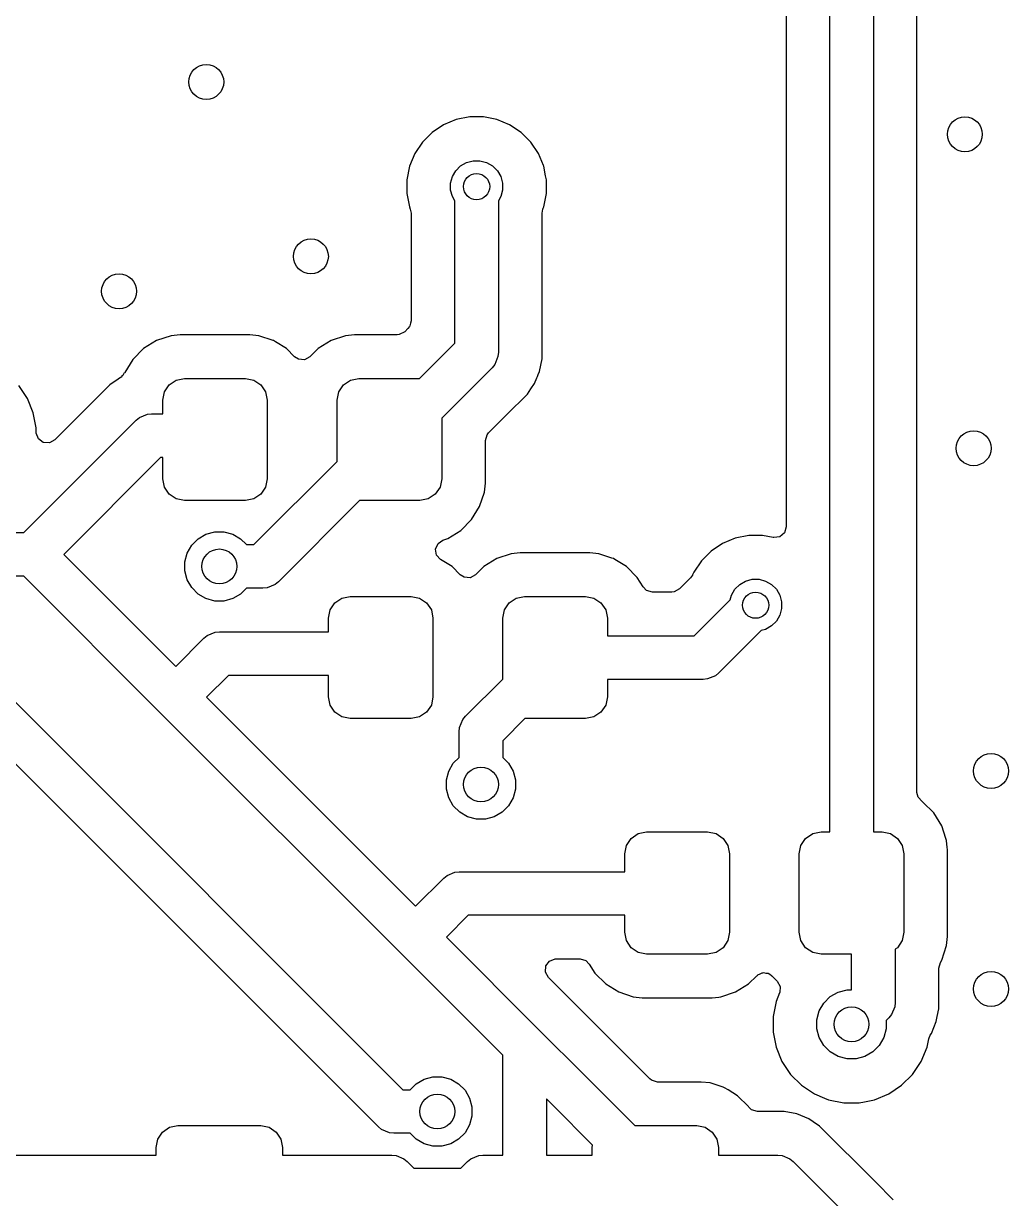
# Model space of a CAD drawing. Extents: x 2.03 to 8.88, y -5.74 to -2.97.
# Drawn here: x 2.677 to 3.122, y -4.067 to -3.537 of the extents above; entities that cross this region are included whole.
import ezdxf

# ---------------------------------------------------------------- set-up
doc = ezdxf.new("R2010")
doc.units = 0
doc.header["$MEASUREMENT"] = 0
doc.layers.add('BLACK', color=7, linetype='CONTINUOUS')

msp = doc.modelspace()

# ---------------------------------------------------------------- linework, layer by layer
at = {"layer": 'BLACK', "linetype": 'CONTINUOUS'}
for p, q in [((3.08073, -3.8837), (3.08073, -3.18607)), ((3.04134, -3.90157), (3.04134, -3.19305)), ((3.06102, -3.18898), (3.06102, -3.90157)), ((3.02163, -3.20602), (3.02163, -3.76387)), ((2.8727, -3.57993), (2.86696, -3.58231)), ((2.87879, -3.57872), (2.8727, -3.57993)), ((2.8727, -3.57993), (2.8727, -3.57993)), ((2.88499, -3.57872), (2.87879, -3.57872)), ((2.87879, -3.57872), (2.87879, -3.57872)), ((2.89108, -3.57993), (2.88499, -3.57872)), ((2.88499, -3.57872), (2.88499, -3.57872)), ((2.89682, -3.58231), (2.89108, -3.57993)), ((2.89108, -3.57993), (2.89108, -3.57993)), ((2.86696, -3.58231), (2.8618, -3.58576)), ((2.86696, -3.58231), (2.86696, -3.58231)), ((2.90198, -3.58576), (2.89682, -3.58231)), ((2.89682, -3.58231), (2.89682, -3.58231)), ((2.85741, -3.59015), (2.85396, -3.59531)), ((2.8618, -3.58576), (2.85741, -3.59015)), ((2.85741, -3.59015), (2.85741, -3.59015)), ((2.8618, -3.58576), (2.8618, -3.58576)), ((2.90637, -3.59015), (2.90198, -3.58576)), ((2.90198, -3.58576), (2.90198, -3.58576)), ((2.90982, -3.59531), (2.90637, -3.59015)), ((2.90637, -3.59015), (2.90637, -3.59015)), ((2.85396, -3.59531), (2.85159, -3.60104)), ((2.85396, -3.59531), (2.85396, -3.59531)), ((2.91208, -3.60076), (2.90982, -3.59531)), ((2.90982, -3.59531), (2.90982, -3.59531)), ((2.85159, -3.60104), (2.85037, -3.60713)), ((2.85159, -3.60104), (2.85159, -3.60104)), ((2.87252, -3.60305), (2.8747, -3.60087)), ((2.8747, -3.60087), (2.87737, -3.59932)), ((2.87737, -3.59932), (2.88035, -3.59853)), ((2.88035, -3.59853), (2.88343, -3.59853)), ((2.88343, -3.59853), (2.88641, -3.59932)), ((2.88641, -3.59932), (2.88908, -3.60087)), ((2.88908, -3.60087), (2.89126, -3.60305)), ((2.91219, -3.60104), (2.91208, -3.60076)), ((2.91304, -3.60531), (2.91219, -3.60104)), ((2.87018, -3.60869), (2.87098, -3.60572)), ((2.87098, -3.60572), (2.87252, -3.60305)), ((2.89126, -3.60305), (2.8928, -3.60572)), ((2.8928, -3.60572), (2.8936, -3.60869)), ((2.91341, -3.60713), (2.91304, -3.60531)), ((2.85037, -3.60713), (2.85037, -3.61334)), ((2.87018, -3.61178), (2.87018, -3.60869)), ((2.87098, -3.61476), (2.87018, -3.61178)), ((2.8936, -3.61178), (2.8928, -3.61476)), ((2.8936, -3.60869), (2.8936, -3.61178)), ((2.91341, -3.61334), (2.91341, -3.60713)), ((2.91341, -3.60713), (2.91341, -3.60713)), ((2.91341, -3.60713), (2.91341, -3.60713)), ((2.85037, -3.61334), (2.85159, -3.61943)), ((2.87205, -3.61661), (2.87098, -3.61476)), ((2.87205, -3.68096), (2.87205, -3.61661)), ((2.8928, -3.61476), (2.89173, -3.61661)), ((2.89173, -3.61661), (2.89173, -3.68504)), ((2.91219, -3.61943), (2.91341, -3.61334)), ((2.85159, -3.61943), (2.85159, -3.61943)), ((2.85159, -3.61943), (2.85197, -3.62036)), ((2.85197, -3.62036), (2.85234, -3.62223)), ((2.85234, -3.62223), (2.85234, -3.67078)), ((2.91144, -3.62223), (2.91181, -3.62036)), ((2.91144, -3.68213), (2.91144, -3.62223)), ((2.91181, -3.62036), (2.91195, -3.62002)), ((2.91195, -3.62002), (2.91219, -3.61943)), ((2.84943, -3.67572), (2.84701, -3.67703)), ((2.85091, -3.67423), (2.84943, -3.67572)), ((2.85157, -3.67342), (2.85091, -3.67423)), ((2.8516, -3.67332), (2.85157, -3.67342)), ((2.85175, -3.67312), (2.8516, -3.67332)), ((2.852, -3.67194), (2.85175, -3.67312)), ((2.85234, -3.67078), (2.852, -3.67194)), ((2.73743, -3.67973), (2.73155, -3.68336)), ((2.74398, -3.67756), (2.73743, -3.67973)), ((2.73743, -3.67973), (2.73743, -3.67973)), ((2.74803, -3.67715), (2.74398, -3.67756)), ((2.74398, -3.67756), (2.74398, -3.67756)), ((2.77953, -3.67715), (2.74803, -3.67715)), ((2.74803, -3.67715), (2.74803, -3.67715)), ((2.78357, -3.67756), (2.77953, -3.67715)), ((2.79007, -3.67971), (2.78357, -3.67756)), ((2.78357, -3.67756), (2.78357, -3.67756)), ((2.79013, -3.67973), (2.79007, -3.67971)), ((2.79105, -3.6803), (2.79013, -3.67973)), ((2.79013, -3.67973), (2.79013, -3.67973)), ((2.79601, -3.68336), (2.79105, -3.6803)), ((2.81617, -3.67973), (2.81029, -3.68336)), ((2.82272, -3.67756), (2.81617, -3.67973)), ((2.81617, -3.67973), (2.81617, -3.67973)), ((2.82677, -3.67715), (2.82272, -3.67756)), ((2.82272, -3.67756), (2.82272, -3.67756)), ((2.84598, -3.67715), (2.82677, -3.67715)), ((2.82677, -3.67715), (2.82677, -3.67715)), ((2.84701, -3.67703), (2.84598, -3.67715)), ((2.85616, -3.69685), (2.87205, -3.68096)), ((2.73155, -3.68336), (2.72666, -3.68824)), ((2.7997, -3.68705), (2.79601, -3.68336)), ((2.79601, -3.68336), (2.79601, -3.68336)), ((2.81029, -3.68336), (2.8066, -3.68705)), ((2.89173, -3.68504), (2.89154, -3.68696)), ((2.91144, -3.68795), (2.91144, -3.68213)), ((2.72666, -3.68824), (2.72304, -3.69412)), ((2.80144, -3.68817), (2.7997, -3.68705)), ((2.80419, -3.68836), (2.80144, -3.68817)), ((2.8066, -3.68705), (2.80419, -3.68836)), ((2.89007, -3.69051), (2.88885, -3.692)), ((2.89154, -3.68696), (2.89007, -3.69051)), ((2.89154, -3.68696), (2.89154, -3.68696)), ((2.9103, -3.69366), (2.91144, -3.68795)), ((2.72119, -3.69644), (2.72006, -3.69719)), ((2.72154, -3.69618), (2.72119, -3.69644)), ((2.72164, -3.69602), (2.72154, -3.69618)), ((2.72222, -3.69551), (2.72164, -3.69602)), ((2.72258, -3.69467), (2.72222, -3.69551)), ((2.72282, -3.69433), (2.72258, -3.69467)), ((2.72292, -3.69438), (2.72282, -3.69433)), ((2.72304, -3.69412), (2.72292, -3.69438)), ((2.74623, -3.6976), (2.75, -3.69685)), ((2.75, -3.69685), (2.77756, -3.69685)), ((2.77756, -3.69685), (2.78133, -3.6976)), ((2.82497, -3.6976), (2.82874, -3.69685)), ((2.82874, -3.69685), (2.85616, -3.69685)), ((2.88885, -3.692), (2.86614, -3.71471)), ((2.90807, -3.69904), (2.90908, -3.69661)), ((2.90908, -3.69661), (2.90938, -3.69589)), ((2.90938, -3.69589), (2.9097, -3.6951)), ((2.9097, -3.6951), (2.9103, -3.69366)), ((2.67906, -3.70584), (2.67518, -3.70004)), ((2.71632, -3.69969), (2.69142, -3.72458)), ((2.72006, -3.69719), (2.71632, -3.69969)), ((2.72006, -3.69719), (2.72006, -3.69719)), ((2.74091, -3.70293), (2.74304, -3.69973)), ((2.74304, -3.69973), (2.74623, -3.6976)), ((2.78133, -3.6976), (2.78452, -3.69973)), ((2.78452, -3.69973), (2.78665, -3.70293)), ((2.81965, -3.70293), (2.82178, -3.69973)), ((2.82178, -3.69973), (2.82497, -3.6976)), ((2.90484, -3.70387), (2.90637, -3.70159)), ((2.90637, -3.70159), (2.90807, -3.69904)), ((2.68173, -3.7123), (2.67906, -3.70584)), ((2.67906, -3.70584), (2.67906, -3.70584)), ((2.74016, -3.70669), (2.74091, -3.70293)), ((2.74016, -3.7128), (2.74016, -3.70669)), ((2.78665, -3.70293), (2.7874, -3.70669)), ((2.7874, -3.70669), (2.7874, -3.74213)), ((2.8189, -3.70669), (2.81965, -3.70293)), ((2.8189, -3.73431), (2.8189, -3.70669)), ((2.89538, -3.71333), (2.90484, -3.70387)), ((2.68309, -3.71915), (2.68173, -3.7123)), ((2.68173, -3.7123), (2.68173, -3.7123)), ((2.72969, -3.71445), (2.73324, -3.71298)), ((2.73324, -3.71298), (2.73516, -3.7128)), ((2.73324, -3.71298), (2.73324, -3.71298)), ((2.73516, -3.7128), (2.74016, -3.7128)), ((2.67748, -3.7664), (2.7282, -3.71568)), ((2.7282, -3.71568), (2.72969, -3.71445)), ((2.86614, -3.71471), (2.86614, -3.74213)), ((2.88728, -3.72144), (2.89538, -3.71333)), ((2.68309, -3.72113), (2.68309, -3.71915)), ((2.68309, -3.71915), (2.68309, -3.71915)), ((2.6831, -3.72148), (2.68309, -3.72113)), ((2.68406, -3.72406), (2.6831, -3.72148)), ((2.88585, -3.72489), (2.88662, -3.72225)), ((2.88662, -3.72225), (2.88728, -3.72144)), ((2.68627, -3.72571), (2.68406, -3.72406)), ((2.68901, -3.7259), (2.68627, -3.72571)), ((2.69142, -3.72458), (2.68901, -3.7259)), ((2.88585, -3.74409), (2.88585, -3.72489)), ((2.73923, -3.73248), (2.69547, -3.77624)), ((2.74016, -3.73248), (2.73923, -3.73248)), ((2.74016, -3.74213), (2.74016, -3.73248)), ((2.78136, -3.77185), (2.8189, -3.73431)), ((2.74091, -3.74589), (2.74016, -3.74213)), ((2.7874, -3.74213), (2.78665, -3.74589)), ((2.86614, -3.74213), (2.86539, -3.74589)), ((2.88543, -3.74814), (2.88585, -3.74409)), ((2.74304, -3.74909), (2.74091, -3.74589)), ((2.74623, -3.75122), (2.74304, -3.74909)), ((2.78452, -3.74909), (2.78133, -3.75122)), ((2.78665, -3.74589), (2.78452, -3.74909)), ((2.86326, -3.74909), (2.86007, -3.75122)), ((2.86539, -3.74589), (2.86326, -3.74909)), ((2.88326, -3.7547), (2.88543, -3.74814)), ((2.75, -3.75197), (2.74623, -3.75122)), ((2.77756, -3.75197), (2.75, -3.75197)), ((2.78133, -3.75122), (2.77756, -3.75197)), ((2.82908, -3.75197), (2.79239, -3.78865)), ((2.8563, -3.75197), (2.82908, -3.75197)), ((2.86007, -3.75122), (2.8563, -3.75197)), ((2.87963, -3.76058), (2.88326, -3.7547)), ((2.87475, -3.76546), (2.87963, -3.76058)), ((2.75972, -3.76714), (2.76369, -3.76608)), ((2.76369, -3.76608), (2.7678, -3.76608)), ((2.7678, -3.76608), (2.77177, -3.76714)), ((2.86887, -3.76909), (2.87475, -3.76546)), ((3.02163, -3.76387), (3.02086, -3.76651)), ((2.42205, -3.7664), (2.67748, -3.7664)), ((2.75325, -3.77211), (2.75616, -3.7692)), ((2.75616, -3.7692), (2.75972, -3.76714)), ((2.77177, -3.76714), (2.77533, -3.7692)), ((2.77533, -3.7692), (2.77799, -3.77185)), ((2.86337, -3.77384), (2.86447, -3.77132)), ((2.86447, -3.77132), (2.86668, -3.76981)), ((2.86668, -3.76981), (2.86887, -3.76909)), ((2.99295, -3.77128), (2.98778, -3.77473)), ((2.99868, -3.76891), (2.99295, -3.77128)), ((2.99295, -3.77128), (2.99295, -3.77128)), ((3.00477, -3.7677), (2.99868, -3.76891)), ((2.99868, -3.76891), (2.99868, -3.76891)), ((3.01098, -3.7677), (3.00477, -3.7677)), ((3.00477, -3.7677), (3.00477, -3.7677)), ((3.0158, -3.76866), (3.01098, -3.7677)), ((3.01098, -3.7677), (3.01098, -3.7677)), ((3.01606, -3.7687), (3.0158, -3.76866)), ((3.01878, -3.76831), (3.01606, -3.7687)), ((3.02086, -3.76651), (3.01878, -3.76831)), ((2.69547, -3.77624), (2.74606, -3.82683)), ((2.75013, -3.77964), (2.7512, -3.77567)), ((2.7512, -3.77567), (2.75325, -3.77211)), ((2.77799, -3.77185), (2.78136, -3.77185)), ((2.86382, -3.77656), (2.86337, -3.77384)), ((2.86566, -3.7786), (2.86382, -3.77656)), ((2.89753, -3.77598), (2.89097, -3.77816)), ((2.90157, -3.77557), (2.89753, -3.77598)), ((2.89753, -3.77598), (2.89753, -3.77598)), ((2.93307, -3.77557), (2.90157, -3.77557)), ((2.90157, -3.77557), (2.90157, -3.77557)), ((2.93712, -3.77598), (2.93307, -3.77557)), ((2.94289, -3.7779), (2.93712, -3.77598)), ((2.93712, -3.77598), (2.93712, -3.77598)), ((2.98778, -3.77473), (2.98339, -3.77912)), ((2.98778, -3.77473), (2.98778, -3.77473)), ((2.75013, -3.78375), (2.75013, -3.77964)), ((2.87081, -3.78178), (2.86566, -3.7786)), ((2.8745, -3.78547), (2.87081, -3.78178)), ((2.88509, -3.78178), (2.8814, -3.78547)), ((2.89097, -3.77816), (2.88509, -3.78178)), ((2.89097, -3.77816), (2.89097, -3.77816)), ((2.94367, -3.77816), (2.94289, -3.7779)), ((2.94436, -3.77858), (2.94367, -3.77816)), ((2.94367, -3.77816), (2.94367, -3.77816)), ((2.94955, -3.78178), (2.94436, -3.77858)), ((2.95444, -3.78667), (2.94955, -3.78178)), ((2.98339, -3.77912), (2.97995, -3.78428)), ((2.98339, -3.77912), (2.98339, -3.77912)), ((2.67748, -3.78608), (2.41797, -3.78608)), ((2.7391, -3.84771), (2.67748, -3.78608)), ((2.7512, -3.78772), (2.75013, -3.78375)), ((2.87625, -3.78659), (2.8745, -3.78547)), ((2.87899, -3.78679), (2.87625, -3.78659)), ((2.8814, -3.78547), (2.87899, -3.78679)), ((2.95709, -3.79097), (2.95444, -3.78667)), ((2.9785, -3.7868), (2.97344, -3.79186)), ((2.97933, -3.78569), (2.9785, -3.7868)), ((2.97938, -3.78549), (2.97933, -3.78569)), ((2.97956, -3.78522), (2.97938, -3.78549)), ((2.97995, -3.78428), (2.97956, -3.78522)), ((2.97995, -3.78428), (2.97995, -3.78428)), ((2.75325, -3.79128), (2.7512, -3.78772)), ((2.75616, -3.79419), (2.75325, -3.79128)), ((2.77799, -3.79154), (2.77533, -3.79419)), ((2.78543, -3.79154), (2.77799, -3.79154)), ((2.78735, -3.79135), (2.78543, -3.79154)), ((2.7909, -3.78988), (2.78735, -3.79135)), ((2.79239, -3.78865), (2.7909, -3.78988)), ((2.7909, -3.78988), (2.7909, -3.78988)), ((2.95861, -3.79251), (2.95709, -3.79097)), ((2.96125, -3.79329), (2.95861, -3.79251)), ((2.97344, -3.79186), (2.97103, -3.79318)), ((2.99696, -3.79469), (2.9985, -3.79202)), ((2.9985, -3.79202), (3.00068, -3.78984)), ((3.00068, -3.78984), (3.00335, -3.7883)), ((3.00335, -3.7883), (3.00633, -3.7875)), ((3.00633, -3.7875), (3.00942, -3.7875)), ((3.00942, -3.7875), (3.01239, -3.7883)), ((3.01239, -3.7883), (3.01506, -3.78984)), ((3.01506, -3.78984), (3.01724, -3.79202)), ((3.01724, -3.79202), (3.01879, -3.79469)), ((2.75972, -3.79624), (2.75616, -3.79419)), ((2.76369, -3.79731), (2.75972, -3.79624)), ((2.7678, -3.79731), (2.76369, -3.79731)), ((2.77177, -3.79624), (2.7678, -3.79731)), ((2.77533, -3.79419), (2.77177, -3.79624)), ((2.81784, -3.79816), (2.82104, -3.79602)), ((2.82104, -3.79602), (2.8248, -3.79528)), ((2.8248, -3.79528), (2.85236, -3.79528)), ((2.85236, -3.79528), (2.85613, -3.79602)), ((2.85613, -3.79602), (2.85932, -3.79816)), ((2.89658, -3.79816), (2.89978, -3.79602)), ((2.89978, -3.79602), (2.90354, -3.79528)), ((2.90354, -3.79528), (2.9311, -3.79528)), ((2.9311, -3.79528), (2.93487, -3.79602)), ((2.93487, -3.79602), (2.93806, -3.79816)), ((2.96999, -3.79329), (2.96125, -3.79329)), ((2.97103, -3.79318), (2.96999, -3.79329)), ((2.98018, -3.81299), (2.99641, -3.79676)), ((2.99641, -3.79676), (2.99696, -3.79469)), ((3.01879, -3.79469), (3.01958, -3.79767)), ((3.01958, -3.79767), (3.01958, -3.80075)), ((2.81496, -3.80512), (2.81571, -3.80135)), ((2.81571, -3.80135), (2.81784, -3.79816)), ((2.85932, -3.79816), (2.86146, -3.80135)), ((2.86146, -3.80135), (2.8622, -3.80512)), ((2.8937, -3.80512), (2.89445, -3.80135)), ((2.89445, -3.80135), (2.89658, -3.79816)), ((2.93806, -3.79816), (2.9402, -3.80135)), ((2.9402, -3.80135), (2.94094, -3.80512)), ((3.01958, -3.80075), (3.01879, -3.80373)), ((2.81496, -3.81122), (2.81496, -3.80512)), ((2.8622, -3.80512), (2.8622, -3.84055)), ((2.8937, -3.83254), (2.8937, -3.80512)), ((2.94094, -3.80512), (2.94094, -3.81299)), ((3.01724, -3.8064), (3.01506, -3.80858)), ((3.01879, -3.80373), (3.01724, -3.8064)), ((2.75879, -3.8141), (2.76028, -3.81288)), ((2.76028, -3.81288), (2.76383, -3.81141)), ((2.76383, -3.81141), (2.76575, -3.81122)), ((2.76383, -3.81141), (2.76383, -3.81141)), ((2.76575, -3.81122), (2.81496, -3.81122)), ((2.94094, -3.81299), (2.98018, -3.81299)), ((3.01033, -3.81068), (2.99121, -3.82979)), ((3.01239, -3.81012), (3.01033, -3.81068)), ((3.01506, -3.80858), (3.01239, -3.81012)), ((2.74606, -3.82683), (2.75879, -3.8141)), ((2.76982, -3.83091), (2.75998, -3.84075)), ((2.81496, -3.83091), (2.76982, -3.83091)), ((2.81496, -3.84055), (2.81496, -3.83091)), ((2.8769, -3.84934), (2.8937, -3.83254)), ((2.98425, -3.83268), (2.94094, -3.83268)), ((2.94094, -3.83268), (2.94094, -3.84055)), ((2.98617, -3.83249), (2.98425, -3.83268)), ((2.98972, -3.83102), (2.98617, -3.83249)), ((2.99121, -3.82979), (2.98972, -3.83102)), ((2.98972, -3.83102), (2.98972, -3.83102)), ((2.67309, -3.84244), (2.84857, -4.01791)), ((2.75998, -3.84075), (2.85433, -3.9351)), ((2.81571, -3.84432), (2.81496, -3.84055)), ((2.81784, -3.84751), (2.81571, -3.84432)), ((2.86146, -3.84432), (2.85932, -3.84751)), ((2.8622, -3.84055), (2.86146, -3.84432)), ((2.9402, -3.84432), (2.93806, -3.84751)), ((2.94094, -3.84055), (2.9402, -3.84432)), ((2.84737, -3.95598), (2.7391, -3.84771)), ((2.82104, -3.84964), (2.81784, -3.84751)), ((2.8248, -3.85039), (2.82104, -3.84964)), ((2.85236, -3.85039), (2.8248, -3.85039)), ((2.85613, -3.84964), (2.85236, -3.85039)), ((2.85932, -3.84751), (2.85613, -3.84964)), ((2.8742, -3.85438), (2.87567, -3.85083)), ((2.87567, -3.85083), (2.8769, -3.84934)), ((2.87567, -3.85083), (2.87567, -3.85083)), ((2.90368, -3.85039), (2.8937, -3.86038)), ((2.92129, -3.85039), (2.90368, -3.85039)), ((2.92131, -3.8504), (2.92129, -3.85039)), ((2.92515, -3.8504), (2.92131, -3.8504)), ((2.92517, -3.85039), (2.92515, -3.8504)), ((2.9311, -3.85039), (2.92517, -3.85039)), ((2.93487, -3.84964), (2.9311, -3.85039)), ((2.93806, -3.84751), (2.93487, -3.84964)), ((2.87402, -3.8563), (2.8742, -3.85438)), ((2.83753, -4.03472), (2.65917, -3.85636)), ((2.87402, -3.86788), (2.87402, -3.8563)), ((2.8937, -3.86038), (2.8937, -3.86788)), ((2.86931, -3.87409), (2.87136, -3.87053)), ((2.87136, -3.87053), (2.87402, -3.86788)), ((2.8937, -3.86788), (2.89635, -3.87053)), ((2.89635, -3.87053), (2.89841, -3.87409)), ((2.86824, -3.87806), (2.86931, -3.87409)), ((2.89841, -3.87409), (2.89947, -3.87806)), ((2.86824, -3.88217), (2.86824, -3.87806)), ((2.86931, -3.88614), (2.86824, -3.88217)), ((2.89947, -3.88217), (2.89841, -3.88614)), ((2.89947, -3.87806), (2.89947, -3.88217)), ((2.87136, -3.8897), (2.86931, -3.88614)), ((2.89841, -3.88614), (2.89635, -3.8897)), ((3.08121, -3.88581), (3.08073, -3.8837)), ((3.08305, -3.88786), (3.08121, -3.88581)), ((3.08341, -3.88808), (3.08305, -3.88786)), ((3.0883, -3.89297), (3.08341, -3.88808)), ((3.08341, -3.88808), (3.08341, -3.88808)), ((2.87427, -3.89261), (2.87136, -3.8897)), ((2.87783, -3.89467), (2.87427, -3.89261)), ((2.89345, -3.89261), (2.88988, -3.89467)), ((2.89635, -3.8897), (2.89345, -3.89261)), ((3.09192, -3.89885), (3.0883, -3.89297)), ((2.8818, -3.89573), (2.87783, -3.89467)), ((2.88591, -3.89573), (2.8818, -3.89573)), ((2.88988, -3.89467), (2.88591, -3.89573)), ((2.9517, -3.90446), (2.95489, -3.90232)), ((2.95489, -3.90232), (2.95866, -3.90157)), ((2.95866, -3.90157), (2.98622, -3.90157)), ((2.98622, -3.90157), (2.98999, -3.90232)), ((2.98999, -3.90232), (2.99318, -3.90446)), ((3.03044, -3.90446), (3.03363, -3.90232)), ((3.03363, -3.90232), (3.0374, -3.90157)), ((3.0374, -3.90157), (3.04134, -3.90157)), ((3.06102, -3.90157), (3.06496, -3.90157)), ((3.06496, -3.90157), (3.06873, -3.90232)), ((3.06873, -3.90232), (3.07192, -3.90446)), ((3.09378, -3.90444), (3.09192, -3.89885)), ((2.94882, -3.91142), (2.94957, -3.90765)), ((2.94957, -3.90765), (2.9517, -3.90446)), ((2.99318, -3.90446), (2.99531, -3.90765)), ((2.99531, -3.90765), (2.99606, -3.91142)), ((3.02756, -3.91142), (3.02831, -3.90765)), ((3.02831, -3.90765), (3.03044, -3.90446)), ((3.07192, -3.90446), (3.07405, -3.90765)), ((3.07405, -3.90765), (3.0748, -3.91142)), ((3.09409, -3.9054), (3.09378, -3.90444)), ((3.09442, -3.90861), (3.09409, -3.9054)), ((3.09409, -3.9054), (3.09409, -3.9054)), ((3.09451, -3.90945), (3.09442, -3.90861)), ((2.94882, -3.91949), (2.94882, -3.91142)), ((2.99606, -3.91142), (2.99606, -3.94685)), ((3.02756, -3.94685), (3.02756, -3.91142)), ((3.0748, -3.91142), (3.0748, -3.94685)), ((3.09451, -3.94882), (3.09451, -3.90945)), ((2.86855, -3.92115), (2.8721, -3.91968)), ((2.8721, -3.91968), (2.87402, -3.91949)), ((2.8721, -3.91968), (2.8721, -3.91968)), ((2.87402, -3.91949), (2.94882, -3.91949)), ((2.85433, -3.9351), (2.86706, -3.92237)), ((2.86706, -3.92237), (2.86855, -3.92115)), ((2.87809, -3.93917), (2.86825, -3.94902)), ((2.94882, -3.93917), (2.87809, -3.93917)), ((2.94882, -3.94685), (2.94882, -3.93917)), ((2.86825, -3.94902), (2.9105, -3.99127)), ((2.94957, -3.95062), (2.94882, -3.94685)), ((2.9517, -3.95381), (2.94957, -3.95062)), ((2.99531, -3.95062), (2.99318, -3.95381)), ((2.99606, -3.94685), (2.99531, -3.95062)), ((3.02831, -3.95062), (3.02756, -3.94685)), ((3.03044, -3.95381), (3.02831, -3.95062)), ((3.07405, -3.95062), (3.07192, -3.95381)), ((3.0748, -3.94685), (3.07405, -3.95062)), ((3.09409, -3.95287), (3.09451, -3.94882)), ((2.8937, -4.00231), (2.84737, -3.95598)), ((2.84737, -3.95598), (2.84737, -3.95598)), ((2.95489, -3.95594), (2.9517, -3.95381)), ((2.95866, -3.95669), (2.95489, -3.95594)), ((2.98622, -3.95669), (2.95866, -3.95669)), ((2.98999, -3.95594), (2.98622, -3.95669)), ((2.99318, -3.95381), (2.98999, -3.95594)), ((3.03363, -3.95594), (3.03044, -3.95381)), ((3.0374, -3.95669), (3.03363, -3.95594)), ((3.05118, -3.95669), (3.0374, -3.95669)), ((3.05118, -3.97277), (3.05118, -3.95669)), ((3.07192, -3.95381), (3.07087, -3.95451)), ((3.07087, -3.95451), (3.07087, -3.97854)), ((3.09192, -3.95942), (3.09409, -3.95287)), ((2.91299, -3.9648), (2.91319, -3.96205)), ((2.91319, -3.96205), (2.91484, -3.95985)), ((2.91484, -3.95985), (2.91742, -3.95889)), ((2.91742, -3.95889), (2.91776, -3.95888)), ((2.91776, -3.95888), (2.92864, -3.95888)), ((2.92864, -3.95888), (2.93128, -3.95965)), ((2.93128, -3.95965), (2.93279, -3.9612)), ((2.93279, -3.9612), (2.93533, -3.9653)), ((3.09057, -3.963), (3.0913, -3.96043)), ((3.0913, -3.96043), (3.09192, -3.95942)), ((2.91431, -3.96721), (2.91299, -3.9648)), ((2.96012, -4.01302), (2.91431, -3.96721)), ((2.93533, -3.9653), (2.94021, -3.97019)), ((3.00467, -3.97019), (3.00836, -3.9665)), ((3.00836, -3.9665), (3.00867, -3.96633)), ((3.00867, -3.96633), (3.00889, -3.96604)), ((3.00889, -3.96604), (3.00986, -3.96568)), ((3.00986, -3.96568), (3.01077, -3.96518)), ((3.01077, -3.96518), (3.01113, -3.96521)), ((3.01113, -3.96521), (3.01146, -3.96508)), ((3.01146, -3.96508), (3.01248, -3.9653)), ((3.01248, -3.9653), (3.01352, -3.96538)), ((3.01352, -3.96538), (3.01387, -3.9656)), ((3.01387, -3.9656), (3.01415, -3.96567)), ((3.01415, -3.96567), (3.01526, -3.9665)), ((3.01526, -3.9665), (3.01763, -3.96887)), ((3.09057, -3.98145), (3.09057, -3.963)), ((2.94021, -3.97019), (2.94609, -3.97381)), ((2.99879, -3.97381), (3.00467, -3.97019)), ((3.01763, -3.96887), (3.01895, -3.97128)), ((3.01895, -3.97128), (3.01875, -3.97402)), ((3.04515, -3.97384), (3.04913, -3.97277)), ((3.04913, -3.97277), (3.05118, -3.97277)), ((2.94609, -3.97381), (2.95265, -3.97598)), ((2.95265, -3.97598), (2.95669, -3.9764)), ((2.95669, -3.9764), (2.98819, -3.9764)), ((2.98819, -3.9764), (2.99127, -3.97608)), ((2.98819, -3.9764), (2.98819, -3.9764)), ((2.98819, -3.9764), (2.98819, -3.9764)), ((2.99127, -3.97608), (2.99224, -3.97598)), ((2.99224, -3.97598), (2.99879, -3.97381)), ((3.01709, -3.97804), (3.01573, -3.98489)), ((3.01869, -3.97419), (3.01709, -3.97804)), ((3.01709, -3.97804), (3.01709, -3.97804)), ((3.01875, -3.97402), (3.01869, -3.97419)), ((3.03869, -3.9788), (3.04159, -3.97589)), ((3.04159, -3.97589), (3.04515, -3.97384)), ((3.03557, -3.98633), (3.03663, -3.98236)), ((3.03663, -3.98236), (3.03869, -3.9788)), ((3.07068, -3.98046), (3.06921, -3.98401)), ((3.07087, -3.97854), (3.07068, -3.98046)), ((3.08989, -3.98489), (3.09057, -3.98145)), ((3.01573, -3.98489), (3.01573, -3.99188)), ((3.03557, -3.99044), (3.03557, -3.98633)), ((3.06798, -3.9855), (3.06679, -3.98669)), ((3.06679, -3.98669), (3.06679, -3.99044)), ((3.06921, -3.98401), (3.06798, -3.9855)), ((3.06921, -3.98401), (3.06921, -3.98401)), ((3.08721, -3.99254), (3.08944, -3.98716)), ((3.08944, -3.98716), (3.08989, -3.98489)), ((2.9105, -3.99127), (2.93019, -4.01095)), ((3.01573, -3.99188), (3.01709, -3.99873)), ((3.03663, -3.99441), (3.03557, -3.99044)), ((3.06679, -3.99044), (3.06573, -3.99441)), ((3.08601, -3.995), (3.08674, -3.99324)), ((3.08674, -3.99324), (3.08721, -3.99254)), ((3.01709, -3.99873), (3.01709, -3.99873)), ((3.01709, -3.99873), (3.01976, -4.00518)), ((3.03869, -3.99797), (3.03663, -3.99441)), ((3.04159, -4.00088), (3.03869, -3.99797)), ((3.06367, -3.99797), (3.06077, -4.00088)), ((3.06573, -3.99441), (3.06367, -3.99797)), ((3.0826, -4.00518), (3.08527, -3.99873)), ((3.08527, -3.99873), (3.08601, -3.995)), ((2.8937, -4.04744), (2.8937, -4.00231)), ((3.04515, -4.00294), (3.04159, -4.00088)), ((3.04913, -4.004), (3.04515, -4.00294)), ((3.05324, -4.004), (3.04913, -4.004)), ((3.05721, -4.00294), (3.05324, -4.004)), ((3.06077, -4.00088), (3.05721, -4.00294)), ((3.01976, -4.00518), (3.01976, -4.00518)), ((3.01976, -4.00518), (3.02364, -4.01099)), ((3.07872, -4.01099), (3.0826, -4.00518)), ((2.85194, -4.01791), (2.85459, -4.01526)), ((2.85459, -4.01526), (2.85815, -4.01321)), ((2.85815, -4.01321), (2.86212, -4.01214)), ((2.86212, -4.01214), (2.86623, -4.01214)), ((2.86623, -4.01214), (2.8702, -4.01321)), ((2.8702, -4.01321), (2.87376, -4.01526)), ((2.87376, -4.01526), (2.87667, -4.01817)), ((2.93019, -4.01095), (2.95339, -4.03415)), ((2.96093, -4.01367), (2.96012, -4.01302)), ((2.96357, -4.01445), (2.96093, -4.01367)), ((2.98327, -4.01445), (2.96357, -4.01445)), ((2.98731, -4.01486), (2.98327, -4.01445)), ((2.98327, -4.01445), (2.98327, -4.01445)), ((2.99323, -4.01682), (2.98731, -4.01486)), ((2.98731, -4.01486), (2.98731, -4.01486)), ((3.02364, -4.01099), (3.02364, -4.01099)), ((3.02364, -4.01099), (3.02858, -4.01592)), ((3.07378, -4.01592), (3.07872, -4.01099)), ((2.84857, -4.01791), (2.85194, -4.01791)), ((2.87667, -4.01817), (2.87872, -4.02173)), ((2.99387, -4.01703), (2.99323, -4.01682)), ((2.99544, -4.018), (2.99387, -4.01703)), ((2.99387, -4.01703), (2.99387, -4.01703)), ((2.99975, -4.02066), (2.99544, -4.018)), ((3.00463, -4.02555), (2.99975, -4.02066)), ((2.99975, -4.02066), (2.99975, -4.02066)), ((3.02858, -4.01592), (3.02858, -4.01592)), ((3.02858, -4.01592), (3.03439, -4.0198)), ((3.03439, -4.0198), (3.03439, -4.0198)), ((3.03439, -4.0198), (3.03898, -4.02171)), ((3.06152, -4.02248), (3.06797, -4.0198)), ((3.06797, -4.0198), (3.07378, -4.01592)), ((2.87872, -4.02173), (2.87979, -4.0257)), ((2.87979, -4.0257), (2.87979, -4.02981)), ((2.91627, -4.02487), (2.91339, -4.02199)), ((2.91339, -4.02199), (2.91339, -4.04744)), ((2.93428, -4.04288), (2.91627, -4.02487)), ((3.00481, -4.02577), (3.00463, -4.02555)), ((3.00486, -4.02573), (3.00481, -4.02577)), ((3.00607, -4.02696), (3.00486, -4.02573)), ((3.03898, -4.02171), (3.04084, -4.02248)), ((3.04084, -4.02248), (3.04084, -4.02248)), ((3.04084, -4.02248), (3.04084, -4.02248)), ((3.04084, -4.02248), (3.04769, -4.02384)), ((3.04769, -4.02384), (3.04769, -4.02384)), ((3.04769, -4.02384), (3.04769, -4.02384)), ((3.04769, -4.02384), (3.05467, -4.02384)), ((3.05467, -4.02384), (3.05709, -4.02336)), ((3.05467, -4.02384), (3.05467, -4.02384)), ((3.05709, -4.02336), (3.06152, -4.02248)), ((3.06152, -4.02248), (3.06152, -4.02248)), ((3.06152, -4.02248), (3.06152, -4.02248)), ((2.87979, -4.02981), (2.87872, -4.03378)), ((3.00871, -4.02774), (3.00607, -4.02696)), ((3.02082, -4.02774), (3.00871, -4.02774)), ((3.02653, -4.02887), (3.02082, -4.02774)), ((3.02082, -4.02774), (3.02082, -4.02774)), ((3.03191, -4.0311), (3.02653, -4.02887)), ((3.02653, -4.02887), (3.02653, -4.02887)), ((3.03385, -4.03239), (3.03191, -4.0311)), ((2.74009, -4.03704), (2.74328, -4.0349)), ((2.74328, -4.0349), (2.74705, -4.03415)), ((2.74705, -4.03415), (2.78445, -4.03415)), ((2.78445, -4.03415), (2.78822, -4.0349)), ((2.78822, -4.0349), (2.79141, -4.03704)), ((2.83902, -4.03594), (2.83753, -4.03472)), ((2.84257, -4.03741), (2.83902, -4.03594)), ((2.83902, -4.03594), (2.83902, -4.03594)), ((2.87872, -4.03378), (2.87667, -4.03734)), ((2.95339, -4.03415), (2.9813, -4.03415)), ((2.9813, -4.03415), (2.98507, -4.0349)), ((2.98507, -4.0349), (2.98826, -4.03704)), ((3.03675, -4.03433), (3.03385, -4.03239)), ((3.03385, -4.03239), (3.03385, -4.03239)), ((3.06199, -4.05957), (3.03675, -4.03433)), ((3.03675, -4.03433), (3.03675, -4.03433)), ((2.7372, -4.044), (2.73795, -4.04023)), ((2.73795, -4.04023), (2.74009, -4.03704)), ((2.79141, -4.03704), (2.79354, -4.04023)), ((2.79354, -4.04023), (2.79429, -4.044)), ((2.84449, -4.0376), (2.84257, -4.03741)), ((2.85194, -4.0376), (2.84449, -4.0376)), ((2.85459, -4.04025), (2.85194, -4.0376)), ((2.85815, -4.04231), (2.85459, -4.04025)), ((2.87376, -4.04025), (2.8702, -4.04231)), ((2.87667, -4.03734), (2.87376, -4.04025)), ((2.98826, -4.03704), (2.99039, -4.04023)), ((2.99039, -4.04023), (2.99114, -4.044)), ((2.7372, -4.04744), (2.7372, -4.044)), ((2.79429, -4.044), (2.79429, -4.04744)), ((2.86212, -4.04337), (2.85815, -4.04231)), ((2.86623, -4.04337), (2.86212, -4.04337)), ((2.8702, -4.04231), (2.86623, -4.04337)), ((2.93406, -4.044), (2.93428, -4.04288)), ((2.93406, -4.04744), (2.93406, -4.044)), ((2.99114, -4.044), (2.99114, -4.04744)), ((2.62308, -4.04744), (2.7372, -4.04744)), ((2.79429, -4.04744), (2.84359, -4.04744)), ((2.84359, -4.04744), (2.84551, -4.04763)), ((2.84551, -4.04763), (2.84906, -4.0491)), ((2.84906, -4.0491), (2.84906, -4.0491)), ((2.84906, -4.0491), (2.85055, -4.05032)), ((2.85055, -4.05032), (2.85357, -4.05335)), ((2.87477, -4.05335), (2.8778, -4.05032)), ((2.8778, -4.05032), (2.87929, -4.0491)), ((2.87929, -4.0491), (2.88284, -4.04763)), ((2.87929, -4.0491), (2.87929, -4.0491)), ((2.88284, -4.04763), (2.88476, -4.04744)), ((2.88476, -4.04744), (2.8937, -4.04744)), ((2.91339, -4.04744), (2.93406, -4.04744)), ((2.99114, -4.04744), (3.01791, -4.04744)), ((3.01791, -4.04744), (3.01983, -4.04763)), ((3.01983, -4.04763), (3.02338, -4.0491)), ((3.02338, -4.0491), (3.02338, -4.0491)), ((3.02338, -4.0491), (3.02487, -4.05032)), ((3.02487, -4.05032), (3.05814, -4.08359)), ((2.85357, -4.05335), (2.87477, -4.05335)), ((3.07002, -4.0676), (3.06199, -4.05957))]:
    msp.add_line(p, q, dxfattribs=at)
at = {"layer": 'BLACK'}
for centre, radius in [((2.75984, -3.56299), 0.00787), ((3.10236, -3.58661), 0.00787), ((2.88189, -3.61024), 0.00591), ((2.80709, -3.64173), 0.00787), ((2.72047, -3.65748), 0.00787), ((3.1063, -3.72835), 0.00787), ((2.76575, -3.78169), 0.00787), ((3.00787, -3.79921), 0.00591), ((3.11417, -3.87402), 0.00787), ((2.88386, -3.88012), 0.00787), ((3.11417, -3.97244), 0.00787), ((3.05118, -3.98839), 0.00787), ((2.86417, -4.02776), 0.00787)]:
    msp.add_circle(centre, radius, dxfattribs=at)
at = {"layer": 'WHITE'}
for centre, radius in [((2.75984, -3.56299), 0.00787), ((3.10236, -3.58661), 0.00787), ((2.88189, -3.61024), 0.00591), ((2.80709, -3.64173), 0.00787), ((2.72047, -3.65748), 0.00787), ((3.1063, -3.72835), 0.00787), ((2.76575, -3.78169), 0.00787), ((3.00787, -3.79921), 0.00591), ((3.11417, -3.87402), 0.00787), ((2.88386, -3.88012), 0.00787), ((3.11417, -3.97244), 0.00787), ((3.05118, -3.98839), 0.00787), ((2.86417, -4.02776), 0.00787)]:
    msp.add_circle(centre, radius, dxfattribs=at)

doc.saveas('drawing.dxf')
